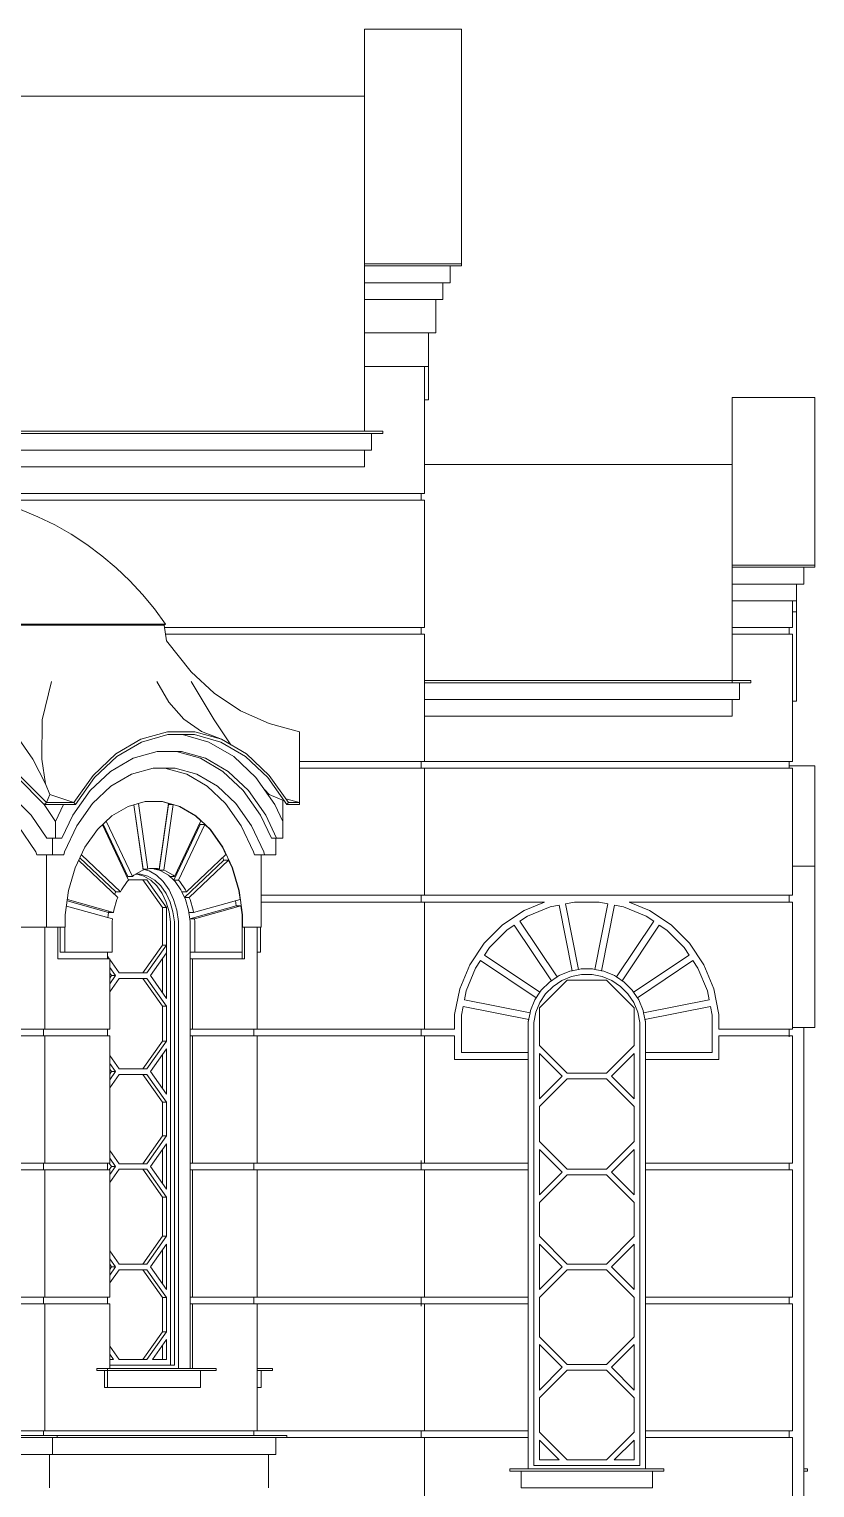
# Model space of a CAD drawing. Header units: millimetres. Extents: x -4890 to 184123, y 36 to 148549.
# Drawn here: x 31114 to 38160, y 115669 to 128741 of the extents above; entities that cross this region are included whole.
import ezdxf

# ---------------------------------------------------------------- set-up
doc = ezdxf.new("R2010")
doc.units = ezdxf.units.MM
doc.layers.add('Wall_Satelit', color=253, linetype='Continuous', lineweight=5)

msp = doc.modelspace()

# ---------------------------------------------------------------- linework, layer by layer
at = {"layer": 'Wall_Satelit'}
for p, q in [((34119.7, 126639), (34119.7, 128741.4)), ((34119.7, 128741.4), (34989.7, 128741.4)), ((34989.7, 126639), (34989.7, 128741.4)), ((28729.7, 128141.4), (34119.7, 128141.4)), ((34119.7, 126619), (34119.7, 126639)), ((34119.7, 126639), (34989.7, 126639)), ((34119.7, 126469), (34119.7, 126619)), ((34119.7, 126619), (34989.7, 126619)), ((34889.7, 126469), (34889.7, 126619)), ((34989.7, 126619), (34989.7, 126639)), ((34119.7, 126319), (34119.7, 126469)), ((34119.7, 126469), (34889.7, 126469)), ((34824.7, 126319), (34824.7, 126469)), ((34119.7, 126019), (34119.7, 126319)), ((34119.7, 126319), (34824.7, 126319)), ((34759.7, 126019), (34759.7, 126319)), ((34119.7, 125719), (34119.7, 126019)), ((34119.7, 126019), (34759.7, 126019)), ((34694.7, 125719), (34694.7, 126019)), ((34119.7, 125139), (34119.7, 125719)), ((34119.7, 125719), (34694.7, 125719)), ((34659.7, 124579), (34659.7, 125719)), ((34694.7, 125689.4), (34694.7, 125719)), ((34694.7, 125689.4), (34694.7, 125719)), ((34694.7, 125631.5), (34694.7, 125689.4)), ((34694.7, 125576.9), (34694.7, 125631.5)), ((34694.7, 125527.7), (34694.7, 125576.9)), ((34694.7, 125486), (34694.7, 125527.7)), ((34659.7, 125419), (34694.7, 125419)), ((34694.7, 125453.1), (34694.7, 125486)), ((34694.7, 125430.5), (34694.7, 125453.1)), ((34694.7, 125419), (34694.7, 125430.5)), ((37419.7, 125327.7), (37419.7, 125439)), ((37419.7, 125439), (38159.7, 125439)), ((38159.7, 125327.7), (38159.7, 125439)), ((37419.7, 125109.3), (37419.7, 125327.7)), ((38159.7, 125109.3), (38159.7, 125327.7)), ((30103.6, 125139), (34284.7, 125139)), ((30107.6, 125119), (34284.7, 125119)), ((34184.7, 124969), (34184.7, 125119)), ((34284.7, 125119), (34284.7, 125139)), ((37419.7, 124792.2), (37419.7, 125109.3)), ((38159.7, 124792.2), (38159.7, 125109.3)), ((30070, 124969), (34184.7, 124969)), ((34119.7, 124819), (34119.7, 124969)), ((30022.2, 124819), (34119.7, 124819)), ((34659.7, 124841.4), (37419.7, 124841.4)), ((37419.7, 124388.7), (37419.7, 124792.2)), ((38159.7, 124388.7), (38159.7, 124792.2)), ((30512.1, 124579), (34659.7, 124579)), ((30781.7, 124519), (34659.7, 124519)), ((34629.7, 124519), (34629.7, 124579)), ((34659.7, 123379), (34659.7, 124519)), ((31192, 124372), (31036.8, 124436.7)), ((31343, 124297.9), (31192, 124372)), ((37419.7, 123939), (37419.7, 124388.7)), ((38159.7, 123939), (38159.7, 124388.7)), ((31489.3, 124214.8), (31343, 124297.9)), ((31630.2, 124123), (31489.3, 124214.8)), ((31765.2, 124022.7), (31630.2, 124123)), ((31894, 123914.5), (31765.2, 124022.7)), ((37419.7, 123919), (37419.7, 123939)), ((37419.7, 123939), (38159.7, 123939)), ((38159.7, 123919), (38159.7, 123939)), ((32015.9, 123798.6), (31894, 123914.5)), ((32130.5, 123675.6), (32015.9, 123798.6)), ((37419.7, 123769), (37419.7, 123919)), ((37419.7, 123919), (38159.7, 123919)), ((38059.7, 123769), (38059.7, 123919)), ((32237.5, 123545.8), (32130.5, 123675.6)), ((37419.7, 123619), (37419.7, 123769)), ((37419.7, 123769), (38059.7, 123769)), ((37994.7, 123619), (37994.7, 123769)), ((32336.4, 123409.7), (32237.5, 123545.8)), ((37419.7, 123379), (37419.7, 123619)), ((37419.7, 123619), (37994.7, 123619)), ((37959.7, 123379), (37959.7, 123619)), ((37994.7, 123586), (37994.7, 123619)), ((37994.7, 123553.1), (37994.7, 123586)), ((37994.7, 123530.5), (37994.7, 123553.1)), ((31158.8, 123409.7), (30948.5, 123409.7)), ((31357, 123409.7), (31158.8, 123409.7)), ((31541.3, 123409.7), (31357, 123409.7)), ((31709.9, 123409.7), (31541.3, 123409.7)), ((31861.2, 123409.7), (31709.9, 123409.7)), ((31993.6, 123409.7), (31861.2, 123409.7)), ((32106, 123409.7), (31993.6, 123409.7)), ((32197.3, 123409.7), (32106, 123409.7)), ((32266.5, 123409.7), (32197.3, 123409.7)), ((32313, 123409.7), (32266.5, 123409.7)), ((32336.4, 123409.7), (32313, 123409.7)), ((32336.4, 123409.7), (32323.9, 123401.1)), ((37959.7, 123519), (37994.7, 123519)), ((37994.7, 123519), (37994.7, 123530.5)), ((37994.7, 122989.4), (37994.7, 123519)), ((31152.3, 123401.1), (30943.1, 123401.1)), ((31349.6, 123401.1), (31152.3, 123401.1)), ((31532.9, 123401.1), (31349.6, 123401.1)), ((31700.6, 123401.1), (31532.9, 123401.1)), ((31851.1, 123401.1), (31700.6, 123401.1)), ((31982.9, 123401.1), (31851.1, 123401.1)), ((32094.7, 123401.1), (31982.9, 123401.1)), ((32185.5, 123401.1), (32094.7, 123401.1)), ((32254.4, 123401.1), (32185.5, 123401.1)), ((32300.6, 123401.1), (32254.4, 123401.1)), ((32323.9, 123401.1), (32300.6, 123401.1)), ((32346.7, 123260.1), (32323.9, 123401.1)), ((32327.5, 123379), (34659.7, 123379)), ((32337.2, 123319), (34659.7, 123319)), ((34629.7, 123319), (34629.7, 123379)), ((34659.7, 122179), (34659.7, 123319)), ((37419.7, 123319), (37419.7, 123379)), ((37419.7, 123379), (37959.7, 123379)), ((37419.7, 122884.3), (37419.7, 123319)), ((37419.7, 123319), (37959.7, 123319)), ((37929.7, 123319), (37929.7, 123379)), ((37959.7, 122179), (37959.7, 123319)), ((32565.4, 122983.4), (32346.7, 123260.1)), ((32565.4, 122983.4), (32346.7, 123260.1)), ((31231.6, 122551.6), (31315.3, 122895.4)), ((32366.1, 122709.6), (32259.7, 122895.4)), ((32772.1, 122790.1), (32565.4, 122983.4)), ((32772.1, 122551.6), (32565.4, 122895.4)), ((34659.7, 122903.2), (37584.7, 122903.2)), ((34659.7, 122883.2), (37584.7, 122883.2)), ((37484.7, 122733.2), (37484.7, 122883.2)), ((37584.7, 122883.2), (37584.7, 122903.2)), ((37994.7, 122931.5), (37994.7, 122989.4)), ((37994.7, 122876.9), (37994.7, 122931.5)), ((33007.8, 122633.4), (32772.1, 122790.1)), ((37994.7, 122827.7), (37994.7, 122876.9)), ((37994.7, 122786), (37994.7, 122827.7)), ((37994.7, 122753.1), (37994.7, 122786)), ((37994.7, 122730.5), (37994.7, 122753.1)), ((32500.4, 122558.9), (32366.1, 122709.6)), ((33266, 122517.4), (33007.8, 122633.4)), ((34659.7, 122733.2), (37484.7, 122733.2)), ((37419.7, 122583.2), (37419.7, 122733.2)), ((37959.7, 122719), (37994.7, 122719)), ((37994.7, 122719), (37994.7, 122730.5)), ((31146, 122200.4), (30902.6, 122551.6)), ((31226.2, 122200.4), (31231.6, 122551.6)), ((32659, 122447.3), (32500.4, 122558.9)), ((32921.6, 122328.8), (32772.1, 122551.6)), ((33539.7, 122445.3), (33266, 122517.4)), ((34659.7, 122583.2), (37419.7, 122583.2)), ((32115.2, 122378), (31889.9, 122246)), ((32354.5, 122445.3), (32115.2, 122378)), ((32356.3, 122419), (32120.7, 122352.6)), ((32476.5, 122445.3), (32354.5, 122445.3)), ((32476.5, 122419), (32356.3, 122419)), ((32598.4, 122445.3), (32476.5, 122445.3)), ((32596.6, 122419), (32476.5, 122419)), ((32726.2, 122352.6), (32490.5, 122419)), ((32832.3, 122352.6), (32596.6, 122419)), ((32837.7, 122378), (32598.4, 122445.3)), ((32837.7, 122378), (32659, 122447.3)), ((33063.1, 122246), (32837.7, 122378)), ((33539.7, 122378), (33539.7, 122445.3)), ((33539.7, 122246), (33539.7, 122378)), ((31889.9, 122246), (31687, 122054.3)), ((32120.7, 122352.6), (31898.7, 122222.6)), ((32260.7, 122269), (32045.6, 122208.4)), ((32480.1, 122269), (32260.7, 122269)), ((32649.3, 122208.4), (32434.1, 122269)), ((32695.3, 122208.4), (32480.1, 122269)), ((32948.2, 122222.6), (32726.2, 122352.6)), ((33054.2, 122222.6), (32832.3, 122352.6)), ((33265.9, 122054.3), (33063.1, 122246)), ((33539.7, 122054.3), (33539.7, 122246)), ((31261.7, 121979.4), (31146, 122200.4)), ((31261.7, 121979.4), (31226.2, 122200.4)), ((31898.7, 122222.6), (31698.9, 122033.8)), ((32045.6, 122208.4), (31842.9, 122089.7)), ((32225.2, 122119), (32030.5, 122064.2)), ((32423.7, 122119), (32225.2, 122119)), ((32526.4, 122064.2), (32331.8, 122119)), ((32618.4, 122064.2), (32423.7, 122119)), ((32852, 122089.7), (32649.3, 122208.4)), ((32897.9, 122089.7), (32695.3, 122208.4)), ((33148, 122033.8), (32948.2, 122222.6)), ((33254, 122033.8), (33054.2, 122222.6)), ((33539.7, 122179), (34659.7, 122179)), ((33539.7, 122119), (34659.7, 122119)), ((34629.7, 122119), (34629.7, 122182.2)), ((34659.7, 122179), (37959.7, 122179)), ((34659.7, 120979), (34659.7, 122119)), ((34659.7, 122119), (37959.7, 122119)), ((37929.7, 122119), (37929.7, 122179)), ((37929.7, 122139), (38159.7, 122139)), ((37959.7, 120979), (37959.7, 122119)), ((38159.7, 122083.4), (38159.7, 122139)), ((31249.6, 121793.6), (31009.3, 122033.8)), ((31270, 121810.4), (31026.1, 122054.3)), ((31299.9, 121882.5), (31261.7, 121979.4)), ((31514.5, 121810.4), (31687, 122054.3)), ((31529, 121793.6), (31698.9, 122033.8)), ((31842.9, 122089.7), (31660.5, 121917.3)), ((32030.5, 122064.2), (31847.2, 121956.8)), ((32709.8, 121956.8), (32526.4, 122064.2)), ((32801.7, 121956.8), (32618.4, 122064.2)), ((33034.4, 121917.3), (32852, 122089.7)), ((33080.3, 121917.3), (32897.9, 122089.7)), ((33317.9, 121793.6), (33148, 122033.8)), ((33423.9, 121793.6), (33254, 122033.8)), ((33438.4, 121810.4), (33265.9, 122054.3)), ((33539.7, 121810.4), (33539.7, 122054.3)), ((38159.7, 121974.6), (38159.7, 122083.4)), ((38159.7, 121816.4), (38159.7, 121974.6)), ((31133.1, 121698), (30913.7, 121917.3)), ((31270, 121810.4), (31299.9, 121882.5)), ((31514.5, 121810.4), (31299.9, 121882.5)), ((31505.3, 121698), (31660.5, 121917.3)), ((31847.2, 121956.8), (31682.1, 121800.8)), ((32874.8, 121800.8), (32709.8, 121956.8)), ((32966.8, 121800.8), (32801.7, 121956.8)), ((33189.5, 121698), (33034.4, 121917.3)), ((33235.5, 121698), (33080.3, 121917.3)), ((33266, 121882.5), (33223.4, 121927.2)), ((33401, 121826), (33266, 121882.5)), ((33539.7, 121810.4), (33415.2, 121843.1)), ((31270, 121810.4), (31249.6, 121793.6)), ((31351.1, 121641.6), (31249.6, 121793.6)), ((31529, 121793.6), (31249.6, 121793.6)), ((31514.5, 121810.4), (31270, 121810.4)), ((31351.1, 121641.6), (31423, 121793.6)), ((31529, 121793.6), (31514.5, 121810.4)), ((31541.8, 121602.3), (31682.1, 121800.8)), ((32000.5, 121775.7), (31855.7, 121690.9)), ((32154.2, 121819), (32000.5, 121775.7)), ((32135.8, 121203), (32053.1, 121790.5)), ((32134.9, 121214.7), (32053.9, 121790.7)), ((32177.4, 121214.7), (32094.7, 121802.2)), ((32310.9, 121819), (32154.2, 121819)), ((32279.8, 121203), (32362.6, 121791.5)), ((32280.6, 121214.7), (32363.4, 121803.2)), ((32363.4, 121803.2), (32307.3, 121819)), ((32464.6, 121775.7), (32310.9, 121819)), ((32322.2, 121203), (32405, 121791.5)), ((32405, 121791.5), (32362.6, 121791.5)), ((32461, 121775.7), (32405, 121791.5)), ((32605.8, 121690.9), (32461, 121775.7)), ((32609.3, 121690.9), (32464.6, 121775.7)), ((33015.2, 121602.3), (32874.8, 121800.8)), ((33107.1, 121602.3), (32966.8, 121800.8)), ((33389.7, 121641.6), (33317.9, 121793.6)), ((33389.7, 121793.6), (33389.7, 121830.7)), ((33389.7, 121641.6), (33389.7, 121793.6)), ((33423.9, 121793.6), (33438.4, 121810.4)), ((33539.7, 121793.6), (33423.9, 121793.6)), ((33539.7, 121810.4), (33438.4, 121810.4)), ((33539.7, 121793.6), (33539.7, 121810.4)), ((38159.7, 121615.1), (38159.7, 121816.4)), ((31172.5, 121368.9), (31016.5, 121602.3)), ((31271, 121491.6), (31133.1, 121698)), ((31351.1, 121491.6), (31351.1, 121641.6)), ((31407.8, 121491.6), (31505.3, 121698)), ((31431.5, 121368.9), (31541.8, 121602.3)), ((31855.7, 121690.9), (31725.4, 121567.8)), ((32005.1, 121113.8), (31770.5, 121610.4)), ((31998, 121147.1), (31776.4, 121616)), ((32040.4, 121147.1), (31805.8, 121643.7)), ((32410.4, 121113.8), (32646.1, 121612.7)), ((32417.6, 121147.1), (32653.3, 121646)), ((32452.9, 121113.8), (32688.6, 121612.7)), ((32653.3, 121646), (32605.8, 121690.9)), ((32739.6, 121567.8), (32609.3, 121690.9)), ((32646.2, 121612.7), (32640.2, 121618.3)), ((32688.6, 121612.7), (32646.1, 121612.7)), ((32736.1, 121567.8), (32688.6, 121612.7)), ((33125.5, 121368.9), (33015.2, 121602.3)), ((33217.4, 121368.9), (33107.1, 121602.3)), ((33287, 121491.6), (33189.5, 121698)), ((33333, 121491.6), (33235.5, 121698)), ((33389.7, 121491.6), (33389.7, 121641.6)), ((38159.7, 121378.4), (38159.7, 121615.1)), ((31351.1, 121491.6), (31271, 121491.6)), ((31324.2, 121341.6), (31324.2, 121491.6)), ((31407.8, 121491.6), (31351.1, 121491.6)), ((31614.6, 121411.1), (31725.4, 121567.8)), ((32846.9, 121411.1), (32736.1, 121567.8)), ((32850.4, 121411.1), (32739.6, 121567.8)), ((33333, 121491.6), (33287, 121491.6)), ((33324.7, 121341.6), (33324.7, 121491.6)), ((33389.7, 121491.6), (33333, 121491.6)), ((31183.8, 121341.6), (31172.5, 121368.9)), ((31324.2, 121341.6), (31183.8, 121341.6)), ((31270.4, 120694), (31270.4, 121341.6)), ((31423.5, 121341.6), (31324.2, 121341.6)), ((31423.5, 121341.6), (31431.5, 121368.9)), ((31527.6, 121226.8), (31614.6, 121411.1)), ((31889.7, 121010.6), (31568.7, 121313.9)), ((31932.1, 121010.6), (31581.8, 121341.6)), ((32878.6, 121343.9), (32525.9, 121010.6)), ((32878.6, 121343.9), (32846.9, 121411.1)), ((32859.8, 121294), (32849.3, 121316.2)), ((32937.5, 121226.8), (32850.4, 121411.1)), ((33133.5, 121341.6), (33125.5, 121368.9)), ((33225.4, 121341.6), (33133.5, 121341.6)), ((33194.7, 120694), (33194.7, 121341.6)), ((33225.4, 121341.6), (33217.4, 121368.9)), ((33324.7, 121341.6), (33225.4, 121341.6)), ((38159.7, 121239), (38159.7, 121378.4)), ((31467.6, 121022.1), (31527.6, 121226.8)), ((31908.5, 120960.7), (31558.2, 121291.7)), ((32120.7, 121198.8), (32053.1, 121159.2)), ((32135.8, 121203), (32120.7, 121198.8)), ((32188.8, 121198.8), (32134.2, 121214.1)), ((32177.4, 121214.7), (32134.9, 121214.7)), ((32192.4, 121219), (32177.4, 121214.7)), ((32256.3, 121159.2), (32188.8, 121198.8)), ((32265.5, 121219), (32192.4, 121219)), ((32238.2, 121214.7), (32223.1, 121219)), ((32279.8, 121203), (32238.2, 121214.7)), ((32280.6, 121214.7), (32238.2, 121214.7)), ((32280.6, 121214.7), (32265.5, 121219)), ((32294.8, 121198.8), (32279.8, 121203)), ((32322.2, 121203), (32279.8, 121203)), ((32294.8, 121198.8), (32279.9, 121203)), ((32362.4, 121159.2), (32294.8, 121198.8)), ((32337.3, 121198.8), (32322.2, 121203)), ((32404.8, 121159.2), (32337.3, 121198.8)), ((32859.8, 121294), (32507, 120960.7)), ((32902.2, 121294), (32549.4, 120960.7)), ((32902.2, 121294), (32859.8, 121294)), ((32933.9, 121226.8), (32902.2, 121294)), ((32993.9, 121022.1), (32933.9, 121226.8)), ((32997.4, 121022.1), (32937.5, 121226.8)), ((37959.7, 121239), (38159.7, 121239)), ((38159.7, 121183.4), (38159.7, 121239)), ((38159.7, 121074.6), (38159.7, 121183.4)), ((31940.6, 121028.6), (31992.3, 121101.7)), ((31998, 121147.1), (31992, 121141.5)), ((32005.1, 121113.8), (31992.3, 121101.7)), ((32040.4, 121147.1), (31998, 121147.1)), ((32169.6, 121119), (32002.7, 121119)), ((32053.1, 121159.2), (32040.4, 121147.1)), ((32113.6, 121169), (32069.8, 121169)), ((32143.1, 121150.7), (32078.2, 121169)), ((32178.5, 121150.7), (32113.6, 121169)), ((32310.3, 120870), (32134.3, 121119)), ((32204.2, 121114.9), (32143.1, 121150.7)), ((32345.7, 120870), (32169.6, 121119)), ((32239.6, 121114.9), (32178.5, 121150.7)), ((32259.2, 121062.9), (32204.2, 121114.9)), ((32294.6, 121062.9), (32239.6, 121114.9)), ((32317.1, 121101.7), (32256.3, 121159.2)), ((32306, 120996.7), (32259.2, 121062.9)), ((32341.4, 120996.7), (32294.6, 121062.9)), ((32368.8, 121028.6), (32317.1, 121101.7)), ((32410.4, 121113.8), (32362.4, 121159.2)), ((32375.2, 121147.1), (32362.4, 121159.2)), ((32417.6, 121147.1), (32375.2, 121147.1)), ((32417.6, 121147.1), (32404.8, 121159.2)), ((32423.2, 121101.7), (32410.4, 121113.8)), ((32423.2, 121101.7), (32410.4, 121113.8)), ((32452.9, 121113.8), (32410.4, 121113.8)), ((32474.9, 121028.6), (32423.2, 121101.7)), ((32465.6, 121101.7), (32452.9, 121113.8)), ((32517.3, 121028.6), (32465.6, 121101.7)), ((38159.7, 120916.4), (38159.7, 121074.6)), ((31437, 120804.7), (31467.6, 121022.1)), ((31826.6, 120825.8), (31454.7, 120930.4)), ((31869, 120825.8), (31456.3, 120941.9)), ((31872, 120847.1), (31900, 120942.6)), ((31879.2, 120988.4), (31889.7, 121010.6)), ((31932.1, 121010.6), (31889.7, 121010.6)), ((31900, 120942.6), (31908.5, 120960.7)), ((31932.1, 121010.6), (31940.6, 121028.6)), ((32342.8, 120918.9), (32306, 120996.7)), ((32378.1, 120918.9), (32341.4, 120996.7)), ((32409.5, 120942.6), (32368.8, 121028.6)), ((32437.5, 120847.1), (32409.5, 120942.6)), ((32483.4, 121010.6), (32474.9, 121028.6)), ((32483.4, 121010.6), (32474.9, 121028.6)), ((32515.5, 120942.6), (32483.4, 121010.6)), ((32525.9, 121010.6), (32483.4, 121010.6)), ((32549.4, 120960.7), (32507, 120960.7)), ((32515.5, 120942.6), (32507, 120960.7)), ((32543.5, 120847.1), (32515.5, 120942.6)), ((32525.9, 121010.6), (32517.3, 121028.6)), ((32558, 120942.6), (32549.4, 120960.7)), ((32586, 120847.1), (32558, 120942.6)), ((33005.1, 120942.8), (32588.9, 120825.8)), ((32970.9, 120884), (32964.2, 120931.4)), ((33005.1, 120942.8), (32993.9, 121022.1)), ((33028, 120804.7), (32997.4, 121022.1)), ((33194.7, 120979), (34659.7, 120979)), ((34629.7, 120919), (34629.7, 120979)), ((34659.7, 120979), (37959.7, 120979)), ((37929.7, 120919), (37929.7, 120979)), ((31437, 120694), (31437, 120804.7)), ((31860.7, 120767), (31448, 120883)), ((31819.9, 120778.4), (31826.6, 120825.8)), ((31826.6, 120825.8), (31828.1, 120836.3)), ((31869, 120825.8), (31826.6, 120825.8)), ((31869, 120825.8), (31872, 120847.1)), ((32345.7, 120870), (32310.3, 120870)), ((32310.3, 120532.9), (32310.3, 120870)), ((32368.1, 120832.5), (32342.8, 120918.9)), ((32345.7, 120532.9), (32345.7, 120870)), ((32381, 120740.7), (32368.1, 120832.5)), ((32403.5, 120832.5), (32378.1, 120918.9)), ((32416.4, 120740.7), (32403.5, 120832.5)), ((32451.7, 120745.6), (32437.5, 120847.1)), ((32557.8, 120745.6), (32543.5, 120847.1)), ((32546.5, 120825.8), (32543.5, 120847.1)), ((32588.9, 120825.8), (32546.5, 120825.8)), ((32970.9, 120884), (32554.8, 120767)), ((32588.9, 120825.8), (32586, 120847.1)), ((33013.3, 120884), (32597.2, 120767)), ((33013.3, 120884), (32970.9, 120884)), ((33024.5, 120804.7), (33013.3, 120884)), ((33024.5, 120469), (33024.5, 120804.7)), ((33028, 120694), (33028, 120804.7)), ((33194.7, 120919), (34659.7, 120919)), ((34659.7, 119779), (34659.7, 120919)), ((34659.7, 120919), (35734.1, 120919)), ((35359.3, 120714.4), (35553.4, 120844.1)), ((35514.6, 120746.1), (35581.8, 120790.9)), ((35553.4, 120844.1), (35734.1, 120919)), ((35581.8, 120790.9), (35786.5, 120875.7)), ((35786.5, 120875.7), (35865.8, 120891.5)), ((35982.8, 120303.1), (35865.8, 120891.5)), ((35924.6, 120903.2), (36003.9, 120919)), ((36041.7, 120314.7), (35924.6, 120903.2)), ((36003.9, 120919), (36225.5, 120919)), ((36187.7, 120314.7), (36304.7, 120903.2)), ((36225.5, 120919), (36304.7, 120903.2)), ((36246.5, 120303.1), (36363.6, 120891.5)), ((36363.6, 120891.5), (36442.8, 120875.7)), ((36442.8, 120875.7), (36647.6, 120790.9)), ((36495.2, 120919), (37959.7, 120919)), ((36495.2, 120919), (36676, 120844.1)), ((36647.6, 120790.9), (36714.7, 120746.1)), ((36676, 120844.1), (36870.1, 120714.4)), ((37959.7, 119779), (37959.7, 120919)), ((38159.7, 120715.1), (38159.7, 120916.4)), ((31270.4, 120694), (31034.7, 120694)), ((31255.9, 119779), (31255.9, 120694)), ((31437, 120694), (31270.4, 120694)), ((31369.8, 120409), (31369.8, 120694)), ((31391.1, 120469), (31391.1, 120694)), ((31433.5, 120469), (31433.5, 120694)), ((31857.8, 120745.6), (31860.7, 120767)), ((31857.8, 120469), (31857.8, 120745.6)), ((32381, 116769), (32381, 120740.7)), ((32416.4, 116769), (32416.4, 120740.7)), ((32451.7, 116739), (32451.7, 120745.6)), ((32597.2, 120767), (32554.8, 120767)), ((32557.8, 120745.6), (32554.8, 120767)), ((32557.8, 116739), (32557.8, 120745.6)), ((32600.2, 120745.6), (32597.2, 120767)), ((32600.2, 120469), (32600.2, 120745.6)), ((33028, 120694), (33024.5, 120694)), ((33194.7, 120694), (33028, 120694)), ((33045.7, 120409), (33045.7, 120694)), ((33159.7, 119779), (33159.7, 120694)), ((33189.7, 120469), (33189.7, 120694)), ((35194.2, 120549.4), (35359.3, 120714.4)), ((35240.8, 120511.1), (35397.5, 120667.8)), ((35397.5, 120667.8), (35464.7, 120712.7)), ((35798.1, 120213.9), (35464.7, 120712.7)), ((35847.9, 120247.2), (35514.6, 120746.1)), ((36381.4, 120247.2), (36714.7, 120746.1)), ((36431.3, 120213.9), (36764.6, 120712.7)), ((36764.6, 120712.7), (36831.8, 120667.8)), ((36831.8, 120667.8), (36988.5, 120511.1)), ((37035.1, 120549.4), (36870.1, 120714.4)), ((38159.7, 120478.4), (38159.7, 120715.1)), ((32134.3, 120284), (32310.3, 120532.9)), ((32169.6, 120284), (32345.7, 120532.9)), ((32345.7, 120532.9), (32310.3, 120532.9)), ((32345.7, 120462.2), (32345.7, 120532.9)), ((35064.5, 120355.3), (35194.2, 120549.4)), ((37164.8, 120355.3), (37035.1, 120549.4)), ((31836.5, 120409), (31369.8, 120409)), ((31433.5, 120469), (31391.1, 120469)), ((31857.8, 120469), (31433.5, 120469)), ((31815.3, 120409), (31815.3, 120469)), ((31832.3, 120409), (31815.3, 120432.9)), ((31836.5, 119779), (31836.5, 120409)), ((31920.7, 120284), (31836.5, 120402.9)), ((32201.9, 120259), (32345.7, 120462.2)), ((32310.3, 120105.7), (32310.3, 120412.2)), ((32345.7, 120055.7), (32345.7, 120462.2)), ((32600.2, 120469), (32557.8, 120469)), ((32579, 120409), (32557.8, 120409)), ((33045.7, 120409), (32579, 120409)), ((32579, 119779), (32579, 120409)), ((33024.5, 120469), (32600.2, 120469)), ((33024.5, 120409), (33024.5, 120469)), ((33189.7, 120469), (33159.7, 120469)), ((35195.9, 120443.9), (35240.8, 120511.1)), ((35195.9, 120443.9), (35694.8, 120110.6)), ((36534.5, 120110.6), (37033.4, 120443.9)), ((37033.4, 120443.9), (36988.5, 120511.1)), ((38159.7, 120215.5), (38159.7, 120478.4)), ((31888.3, 120259), (31836.5, 120332.2)), ((31853, 120259), (31836.5, 120282.2)), ((32169.6, 120284), (31920.7, 120284)), ((34975.2, 120139.6), (35064.5, 120355.3)), ((35032.9, 120122.1), (35117.7, 120326.9)), ((35117.7, 120326.9), (35162.6, 120394.1)), ((35162.6, 120394.1), (35661.5, 120060.7)), ((35866, 120259.2), (35961.5, 120298.8)), ((35961.5, 120298.8), (36041.7, 120314.7)), ((35961.5, 120298.8), (35982.8, 120303.1)), ((35976.1, 120250.7), (36067.9, 120269)), ((36041.7, 120314.7), (36063, 120319)), ((36063, 120319), (36166.4, 120319)), ((36067.9, 120269), (36161.5, 120269)), ((36161.5, 120269), (36253.2, 120250.7)), ((36166.4, 120319), (36187.7, 120314.7)), ((36187.7, 120314.7), (36267.8, 120298.8)), ((36246.5, 120303.1), (36267.8, 120298.8)), ((36267.8, 120298.8), (36363.4, 120259.2)), ((36567.9, 120060.7), (37066.7, 120394.1)), ((37111.6, 120326.9), (37066.7, 120394.1)), ((37196.4, 120122.1), (37111.6, 120326.9)), ((37254.1, 120139.6), (37164.8, 120355.3)), ((31836.5, 120185.7), (31888.3, 120259)), ((31836.5, 120235.7), (31853, 120259)), ((31836.5, 120115), (31920.7, 120234)), ((31888.3, 120259), (31853, 120259)), ((32169.6, 120234), (31920.7, 120234)), ((32310.3, 119985), (32134.3, 120234)), ((32345.7, 119985), (32169.6, 120234)), ((32345.7, 120055.7), (32201.9, 120259)), ((34929.7, 119910.7), (34975.2, 120139.6)), ((35689.7, 119970.1), (35938.6, 120219)), ((35706.9, 120128.7), (35780, 120201.8)), ((35745.7, 120096.8), (35811.9, 120162.9)), ((35780, 120201.8), (35847.9, 120247.2)), ((35780, 120201.8), (35798.1, 120213.9)), ((35811.9, 120162.9), (35889.7, 120214.9)), ((35847.9, 120247.2), (35866, 120259.2)), ((35889.7, 120214.9), (35976.1, 120250.7)), ((35938.6, 120219), (36290.7, 120219)), ((36253.2, 120250.7), (36339.7, 120214.9)), ((36290.7, 120219), (36539.7, 119970.1)), ((36339.7, 120214.9), (36417.5, 120162.9)), ((36363.4, 120259.2), (36381.4, 120247.2)), ((36381.4, 120247.2), (36449.3, 120201.8)), ((36417.5, 120162.9), (36483.6, 120096.8)), ((36431.3, 120213.9), (36449.3, 120201.8)), ((36449.3, 120201.8), (36522.5, 120128.7)), ((37299.7, 119910.7), (37254.1, 120139.6)), ((38159.7, 119936.3), (38159.7, 120215.5)), ((35017.1, 120042.9), (35032.9, 120122.1)), ((35017.1, 120042.9), (35605.6, 119925.8)), ((35609.8, 119947.1), (35649.4, 120042.7)), ((35649.4, 120042.7), (35694.8, 120110.6)), ((35649.4, 120042.7), (35661.5, 120060.7)), ((35657.9, 119932.6), (35693.7, 120019)), ((35693.7, 120019), (35745.7, 120096.8)), ((35694.8, 120110.6), (35706.9, 120128.7)), ((36535.6, 120019), (36483.6, 120096.8)), ((36534.5, 120110.6), (36522.5, 120128.7)), ((36579.9, 120042.7), (36534.5, 120110.6)), ((36571.4, 119932.6), (36535.6, 120019)), ((36579.9, 120042.7), (36567.9, 120060.7)), ((36619.5, 119947.1), (36579.9, 120042.7)), ((36623.7, 119925.8), (37212.2, 120042.9)), ((37212.2, 120042.9), (37196.4, 120122.1)), ((32345.7, 119985), (32310.3, 119985)), ((32310.3, 119672.9), (32310.3, 119985)), ((32345.7, 119672.9), (32345.7, 119985)), ((34929.7, 119779), (34929.7, 119910.7)), ((34989.7, 119904.8), (35005.4, 119984.1)), ((34989.7, 119569), (34989.7, 119904.8)), ((35005.4, 119984.1), (35593.9, 119867)), ((35589.7, 119845.7), (35605.6, 119925.8)), ((35605.6, 119925.8), (35609.8, 119947.1)), ((35639.7, 119840.7), (35657.9, 119932.6)), ((35689.7, 119632.9), (35689.7, 119970.1)), ((36539.7, 119632.9), (36539.7, 119970.1)), ((36589.7, 119840.7), (36571.4, 119932.6)), ((36623.7, 119925.8), (36619.5, 119947.1)), ((36639.7, 119845.7), (36623.7, 119925.8)), ((36635.4, 119867), (37223.9, 119984.1)), ((37239.7, 119904.8), (37223.9, 119984.1)), ((37239.7, 119569), (37239.7, 119904.8)), ((37299.7, 119779), (37299.7, 119910.7)), ((38159.7, 119794), (38159.7, 119936.3)), ((31255.9, 119779), (30434.7, 119779)), ((31243.4, 119719), (31243.4, 119779)), ((31836.5, 119779), (31255.9, 119779)), ((31815.3, 119719), (31815.3, 119779)), ((32579, 119779), (32557.8, 119779)), ((33159.7, 119779), (32579, 119779)), ((33129.7, 119719), (33129.7, 119779)), ((33159.7, 119779), (34659.7, 119779)), ((34629.7, 119719), (34629.7, 119779)), ((34659.7, 119779), (34929.7, 119779)), ((35589.7, 119845.7), (35593.9, 119867)), ((35589.7, 119569), (35589.7, 119845.7)), ((35639.7, 115869), (35639.7, 119840.7)), ((36589.7, 115869), (36589.7, 119840.7)), ((36639.7, 119845.7), (36635.4, 119867)), ((36639.7, 119569), (36639.7, 119845.7)), ((37299.7, 119779), (37959.7, 119779)), ((37929.7, 119709.4), (37929.7, 119779)), ((37959.7, 119794), (38159.7, 119794)), ((38059.7, 108619), (38059.7, 119794)), ((31255.9, 119719), (30434.7, 119719)), ((31255.9, 118579), (31255.9, 119719)), ((31836.5, 119719), (31255.9, 119719)), ((31836.5, 118579), (31836.5, 119719)), ((32134.3, 119424), (32310.3, 119672.9)), ((32169.6, 119424), (32345.7, 119672.9)), ((32345.7, 119672.9), (32310.3, 119672.9)), ((32579, 119719), (32557.8, 119719)), ((32579, 118579), (32579, 119719)), ((33159.7, 119719), (32579, 119719)), ((33159.7, 119719), (34659.7, 119719)), ((33159.7, 118579), (33159.7, 119719)), ((34659.7, 118579), (34659.7, 119719)), ((34659.7, 119719), (34929.7, 119719)), ((34929.7, 119509), (34929.7, 119719)), ((35689.7, 119632.9), (35938.6, 119384)), ((36290.7, 119384), (36539.7, 119632.9)), ((37299.7, 119509), (37299.7, 119719)), ((37299.7, 119719), (37959.7, 119719)), ((37929.7, 119709.4), (37929.7, 119719)), ((37959.7, 118579), (37959.7, 119719)), ((31920.7, 119424), (31836.5, 119542.9)), ((32201.9, 119399), (32345.7, 119602.2)), ((32310.3, 119245.7), (32310.3, 119552.2)), ((32345.7, 119195.7), (32345.7, 119602.2)), ((34929.7, 119509), (35589.7, 119509)), ((34989.7, 119569), (35589.7, 119569)), ((35589.7, 119509), (35589.7, 119569)), ((35589.7, 118579), (35589.7, 119509)), ((35689.7, 119155.7), (35689.7, 119562.2)), ((35892.9, 119359), (35689.7, 119562.2)), ((36336.4, 119359), (36539.7, 119562.2)), ((36539.7, 119155.7), (36539.7, 119562.2)), ((36639.7, 118519), (36639.7, 119569)), ((36639.7, 119569), (37239.7, 119569)), ((36639.7, 119509), (37299.7, 119509)), ((31888.3, 119399), (31836.5, 119472.2)), ((31853, 119399), (31836.5, 119422.2)), ((31836.5, 119325.7), (31888.3, 119399)), ((31836.5, 119375.7), (31853, 119399)), ((31836.5, 119255), (31920.7, 119374)), ((31888.3, 119399), (31853, 119399)), ((32169.6, 119424), (31920.7, 119424)), ((32169.6, 119374), (31920.7, 119374)), ((32310.3, 119125), (32134.3, 119374)), ((32345.7, 119125), (32169.6, 119374)), ((32345.7, 119195.7), (32201.9, 119399)), ((35689.7, 119155.7), (35892.9, 119359)), ((35938.6, 119384), (36290.7, 119384)), ((36539.7, 119155.7), (36336.4, 119359)), ((35689.7, 119085.1), (35938.6, 119334)), ((35938.6, 119334), (36290.7, 119334)), ((36290.7, 119334), (36539.7, 119085.1)), ((32345.7, 119125), (32310.3, 119125)), ((32310.3, 118822.9), (32310.3, 119125)), ((32345.7, 118822.9), (32345.7, 119125)), ((35689.7, 118772.9), (35689.7, 119085.1)), ((36539.7, 118772.9), (36539.7, 119085.1)), ((32134.3, 118574), (32310.3, 118822.9)), ((32169.6, 118574), (32345.7, 118822.9)), ((32201.9, 118549), (32345.7, 118752.2)), ((32345.7, 118822.9), (32310.3, 118822.9)), ((32310.3, 118395.7), (32310.3, 118702.2)), ((32345.7, 118345.7), (32345.7, 118752.2)), ((35689.7, 118772.9), (35938.6, 118524)), ((35689.7, 118295.7), (35689.7, 118702.2)), ((35892.9, 118499), (35689.7, 118702.2)), ((36290.7, 118524), (36539.7, 118772.9)), ((36336.4, 118499), (36539.7, 118702.2)), ((36539.7, 118295.7), (36539.7, 118702.2)), ((31255.9, 118579), (30434.7, 118579)), ((31243.4, 118519), (31243.4, 118579)), ((31836.5, 118579), (31255.9, 118579)), ((31815.3, 118519), (31815.3, 118579)), ((31853, 118549), (31831.8, 118579)), ((31920.7, 118574), (31836.5, 118692.9)), ((31888.3, 118549), (31836.5, 118622.2)), ((32169.6, 118574), (31920.7, 118574)), ((32579, 118579), (32557.8, 118579)), ((33159.7, 118579), (32579, 118579)), ((33129.7, 118519), (33129.7, 118579)), ((33159.7, 118579), (34659.7, 118579)), ((34629.7, 118519), (34629.7, 118601.8)), ((34659.7, 118579), (35589.7, 118579)), ((35589.7, 118519), (35589.7, 118579)), ((36639.7, 118579), (37959.7, 118579)), ((37929.7, 118519), (37929.7, 118579)), ((31255.9, 118519), (30434.7, 118519)), ((31255.9, 117379), (31255.9, 118519)), ((31836.5, 118519), (31255.9, 118519)), ((31831.8, 118519), (31853, 118549)), ((31836.5, 118475.7), (31888.3, 118549)), ((31836.5, 118405), (31920.7, 118524)), ((31836.5, 117379), (31836.5, 118519)), ((31888.3, 118549), (31853, 118549)), ((32169.6, 118524), (31920.7, 118524)), ((32310.3, 118275), (32134.3, 118524)), ((32345.7, 118275), (32169.6, 118524)), ((32345.7, 118345.7), (32201.9, 118549)), ((32579, 118519), (32557.8, 118519)), ((32579, 117379), (32579, 118519)), ((33159.7, 118519), (32579, 118519)), ((33159.7, 118519), (34659.7, 118519)), ((33159.7, 117379), (33159.7, 118519)), ((34659.7, 117379), (34659.7, 118519)), ((34659.7, 118519), (35589.7, 118519)), ((35589.7, 117379), (35589.7, 118519)), ((35689.7, 118295.7), (35892.9, 118499)), ((35689.7, 118225.1), (35938.6, 118474)), ((35938.6, 118524), (36290.7, 118524)), ((35938.6, 118474), (36290.7, 118474)), ((36290.7, 118474), (36539.7, 118225.1)), ((36539.7, 118295.7), (36336.4, 118499)), ((36639.7, 117379), (36639.7, 118519)), ((36639.7, 118519), (37959.7, 118519)), ((37959.7, 117379), (37959.7, 118519)), ((32345.7, 118275), (32310.3, 118275)), ((32310.3, 117922.9), (32310.3, 118275)), ((32345.7, 117922.9), (32345.7, 118275)), ((35689.7, 117922.9), (35689.7, 118225.1)), ((36539.7, 117922.9), (36539.7, 118225.1)), ((32134.3, 117674), (32310.3, 117922.9)), ((32169.6, 117674), (32345.7, 117922.9)), ((32345.7, 117922.9), (32310.3, 117922.9)), ((35689.7, 117922.9), (35938.6, 117674)), ((36290.7, 117674), (36539.7, 117922.9)), ((31920.7, 117674), (31836.5, 117792.9)), ((32201.9, 117649), (32345.7, 117852.2)), ((32310.3, 117495.7), (32310.3, 117802.2)), ((32345.7, 117445.7), (32345.7, 117852.2)), ((35689.7, 117445.7), (35689.7, 117852.2)), ((35892.9, 117649), (35689.7, 117852.2)), ((36336.4, 117649), (36539.7, 117852.2)), ((36539.7, 117445.7), (36539.7, 117852.2)), ((31888.3, 117649), (31836.5, 117722.2)), ((31853, 117649), (31836.5, 117672.2)), ((32169.6, 117674), (31920.7, 117674)), ((35938.6, 117674), (36290.7, 117674)), ((31836.5, 117625.7), (31853, 117649)), ((31836.5, 117575.7), (31888.3, 117649)), ((31836.5, 117505), (31920.7, 117624)), ((31888.3, 117649), (31853, 117649)), ((32169.6, 117624), (31920.7, 117624)), ((32310.3, 117375), (32134.3, 117624)), ((32345.7, 117375), (32169.6, 117624)), ((32345.7, 117445.7), (32201.9, 117649)), ((35689.7, 117445.7), (35892.9, 117649)), ((35689.7, 117375.1), (35938.6, 117624)), ((35938.6, 117624), (36290.7, 117624)), ((36290.7, 117624), (36539.7, 117375.1)), ((36539.7, 117445.7), (36336.4, 117649)), ((31255.9, 117379), (30434.7, 117379)), ((31255.9, 117319), (30434.7, 117319)), ((31243.4, 117319), (31243.4, 117379)), ((31836.5, 117379), (31255.9, 117379)), ((31255.9, 116179), (31255.9, 117319)), ((31836.5, 117319), (31255.9, 117319)), ((31815.3, 117319), (31815.3, 117379)), ((31836.5, 116739), (31836.5, 117319)), ((32345.7, 117375), (32310.3, 117375)), ((32310.3, 117067.9), (32310.3, 117375)), ((32345.7, 117067.9), (32345.7, 117375)), ((32579, 117379), (32557.8, 117379)), ((32579, 117319), (32557.8, 117319)), ((32557.8, 116739), (32557.8, 117319)), ((33159.7, 117379), (32579, 117379)), ((33159.7, 117319), (32579, 117319)), ((32579, 116739), (32579, 117319)), ((33129.7, 117319), (33129.7, 117379)), ((33159.7, 117379), (34659.7, 117379)), ((33159.7, 117319), (34659.7, 117319)), ((33159.7, 116179), (33159.7, 117319)), ((34629.7, 117296.2), (34629.7, 117379)), ((34629.7, 117296.2), (34629.7, 117319)), ((34659.7, 117379), (35589.7, 117379)), ((34659.7, 116179), (34659.7, 117319)), ((34659.7, 117319), (35589.7, 117319)), ((35589.7, 117319), (35589.7, 117379)), ((35589.7, 116179), (35589.7, 117319)), ((35689.7, 117022.9), (35689.7, 117375.1)), ((36539.7, 117022.9), (36539.7, 117375.1)), ((36639.7, 117319), (36639.7, 117379)), ((36639.7, 117379), (37959.7, 117379)), ((36639.7, 116179), (36639.7, 117319)), ((36639.7, 117319), (37959.7, 117319)), ((37929.7, 117319), (37929.7, 117379)), ((37959.7, 116179), (37959.7, 117319)), ((32134.3, 116819), (32310.3, 117067.9)), ((32169.6, 116819), (32345.7, 117067.9)), ((32345.7, 117067.9), (32310.3, 117067.9)), ((35689.7, 117022.9), (35938.6, 116774)), ((36290.7, 116774), (36539.7, 117022.9)), ((31920.7, 116819), (31836.5, 116937.9)), ((32219.6, 116819), (32345.7, 116997.2)), ((32310.3, 116819), (32310.3, 116947.2)), ((32345.7, 116819), (32345.7, 116997.2)), ((35689.7, 116545.7), (35689.7, 116952.2)), ((35892.9, 116749), (35689.7, 116952.2)), ((36336.4, 116749), (36539.7, 116952.2)), ((36539.7, 116545.7), (36539.7, 116952.2)), ((31815.3, 116739), (31719.9, 116739)), ((31719.9, 116739), (31719.9, 116719)), ((32791.1, 116739), (31815.3, 116739)), ((31815.3, 116719), (31815.3, 116739)), ((31870.7, 116819), (31836.5, 116867.2)), ((31870.7, 116819), (31836.5, 116819)), ((32416.4, 116769), (31836.5, 116769)), ((32169.6, 116819), (31920.7, 116819)), ((32345.7, 116819), (32219.6, 116819)), ((32791.1, 116719), (32791.1, 116739)), ((33294.7, 116739), (33159.7, 116739)), ((33294.7, 116719), (33294.7, 116739)), ((35689.7, 116545.7), (35892.9, 116749)), ((35938.6, 116774), (36290.7, 116774)), ((36539.7, 116545.7), (36336.4, 116749)), ((31815.3, 116719), (31719.9, 116719)), ((31790.6, 116569), (31790.6, 116719)), ((32791.1, 116719), (31815.3, 116719)), ((31815.3, 116569), (31815.3, 116719)), ((32649.7, 116569), (32649.7, 116719)), ((33294.7, 116719), (33159.7, 116719)), ((33194.7, 116569), (33194.7, 116719)), ((35689.7, 116475.1), (35938.6, 116724)), ((35938.6, 116724), (36290.7, 116724)), ((36290.7, 116724), (36539.7, 116475.1)), ((31815.3, 116569), (31790.6, 116569)), ((32649.7, 116569), (31815.3, 116569)), ((33194.7, 116569), (33159.7, 116569)), ((35689.7, 116167.9), (35689.7, 116475.1)), ((36539.7, 116167.9), (36539.7, 116475.1)), ((28629.7, 116139), (31365.6, 116139)), ((28659.7, 116179), (31255.9, 116179)), ((28659.7, 116119), (31365.6, 116119)), ((31243.4, 116139), (31243.4, 116179)), ((31255.9, 116179), (33159.7, 116179)), ((31324.2, 115969), (31324.2, 116119)), ((31365.6, 116139), (33424.7, 116139)), ((31365.6, 116119), (31365.6, 116139)), ((31365.6, 116119), (33424.7, 116119)), ((33129.7, 116139), (33129.7, 116179)), ((33159.7, 116179), (34659.7, 116179)), ((33324.7, 115969), (33324.7, 116119)), ((33424.7, 116119), (33424.7, 116139)), ((33424.7, 116119), (34659.7, 116119)), ((34629.7, 116115.6), (34629.7, 116179)), ((34629.7, 116115.6), (34629.7, 116119)), ((34659.7, 116179), (35589.7, 116179)), ((34659.7, 114979), (34659.7, 116119)), ((34659.7, 116119), (35589.7, 116119)), ((35589.7, 116119), (35589.7, 116179)), ((35589.7, 115839), (35589.7, 116119)), ((35689.7, 116167.9), (35938.6, 115919)), ((35689.7, 115919), (35689.7, 116097.2)), ((35867.9, 115919), (35689.7, 116097.2)), ((36290.7, 115919), (36539.7, 116167.9)), ((36361.4, 115919), (36539.7, 116097.2)), ((36539.7, 115919), (36539.7, 116097.2)), ((36639.7, 116119), (36639.7, 116179)), ((36639.7, 116179), (37959.7, 116179)), ((36639.7, 115839), (36639.7, 116119)), ((36639.7, 116119), (37959.7, 116119)), ((37929.7, 116119), (37929.7, 116179)), ((37959.7, 114979), (37959.7, 116119)), ((28659.7, 115969), (31324.2, 115969)), ((31297.3, 115669), (31297.3, 115969)), ((31324.2, 115969), (33324.7, 115969)), ((33259.7, 115669), (33259.7, 115969)), ((35424.7, 115819), (35424.7, 115839)), ((35424.7, 115839), (36804.7, 115839)), ((35639.7, 115869), (36589.7, 115869)), ((35689.7, 115919), (35867.9, 115919)), ((35938.6, 115919), (36290.7, 115919)), ((36361.4, 115919), (36539.7, 115919)), ((36804.7, 115819), (36804.7, 115839)), ((38059.7, 115839), (38094.7, 115839)), ((38094.7, 115819), (38094.7, 115839)), ((35424.7, 115819), (36804.7, 115819)), ((35524.7, 115669), (35524.7, 115819)), ((36704.7, 115669), (36704.7, 115819)), ((38059.7, 115819), (38094.7, 115819)), ((35524.7, 115669), (36704.7, 115669))]:
    msp.add_line(p, q, dxfattribs=at)

doc.saveas('drawing.dxf')
